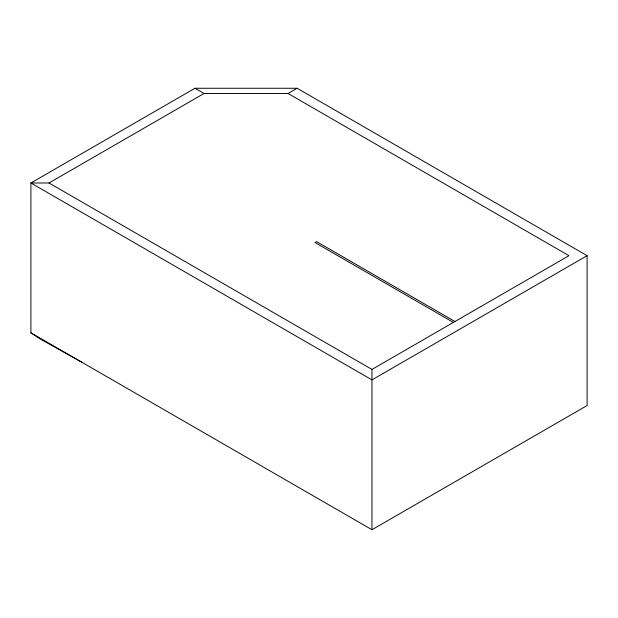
<?xml version="1.0" encoding="UTF-8"?>
<svg xmlns="http://www.w3.org/2000/svg" width="618" height="618" viewBox="0 0 618 618"><rect width="100%" height="100%" fill="white"/><g stroke="black" fill="none" stroke-linecap="round" stroke-linejoin="round"><path stroke-width="0.93" d="M30.9 332.824L371.959 529.734L587.1 405.524L587.1 255.682L297.119 88.266L194.964 88.266L30.9 182.99L30.9 332.824L39.961 338.842L81.978 362.318M49.015 182.99L204.025 93.496L288.065 93.496L568.985 255.682L371.959 369.433L49.015 182.99L30.9 182.99L371.959 379.892L587.1 255.682M288.065 93.496L297.119 88.266M194.964 88.266L204.025 93.496M454.964 321.514L316.563 241.607L314.979 242.519L453.38 322.426M371.959 369.433L371.959 529.734"/></g></svg>
